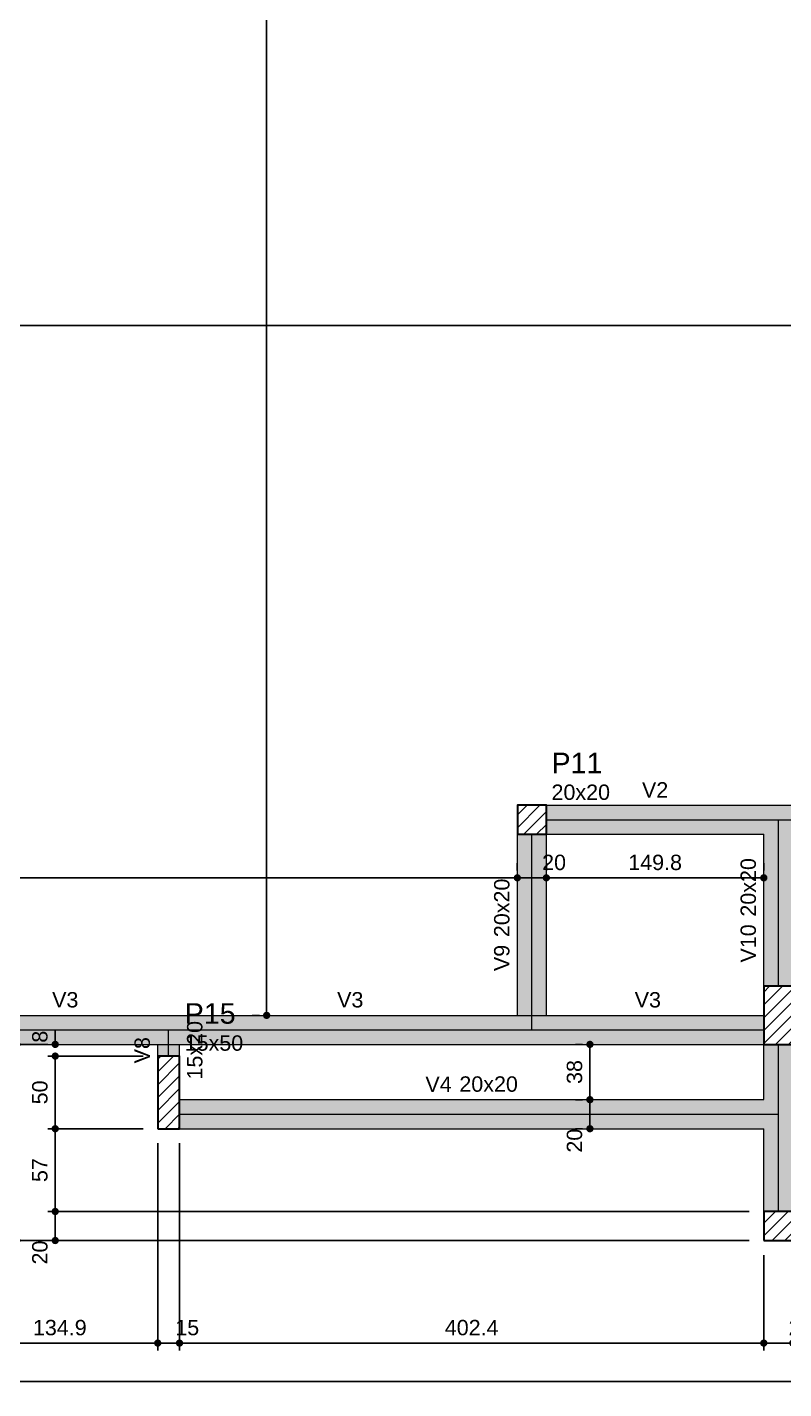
# Model space of a CAD drawing. Header units: millimetres. Extents: x 180 to 11148, y -1598 to 1045.
# Drawn here: x 901.29 to 911.71, y -6.84 to 11.91 of the extents above; entities that cross this region are included whole.
import ezdxf

# ---------------------------------------------------------------- set-up
doc = ezdxf.new("R2010")
doc.units = ezdxf.units.MM
doc.header["$MEASUREMENT"] = 0
for name, color, linetype, lineweight in [('FO-Cotas', 5, 'Continuous', 5), ('FO-Eixos', 5, 'Continuous', 5), ('FO-Hachura pilar que passa', 19, 'Continuous', 5), ('FO-Hachura viga', 43, 'Continuous', 5), ('FO-Pilares', 4, 'Continuous', 30), ('FO-Textos das vigas', 7, 'Continuous', 5), ('FO-Textos dos pilares', 7, 'Continuous', 5), ('FO-Vigas', 1, 'Continuous', 20)]:
    doc.layers.add(name, color=color, linetype=linetype, lineweight=lineweight)
doc.styles.add('Arial', font='arial.ttf')
doc.dimstyles.new('UM_50.000000', dxfattribs={"dimtxt": 0.18, "dimasz": 0.1, "dimexe": 0.1, "dimexo": 0.2, "dimgap": 0, "dimtad": 1, "dimtih": 1, "dimtoh": 1, "dimdec": 1, "dimlfac": 50, "dimzin": 0, "dimdsep": 46, "dimtxsty": 'Standard', "dimcen": 0.09, "dimdle": 0.1, "dimadec": 1, "dimazin": 2, "dimtfac": 1, "dimtdec": 4, "dimtofl": 0, "dimtmove": 0, "dimatfit": 3, "dimfxl": 1, "dimtolj": 1, "dimarcsym": 0})
pattern_1 = [(45, (888.43636, -2.09489), (-0.08838835, 0.08838835), [])]

# ---------------------------------------------------------------- blocks, each defined once
blk = doc.blocks.new('_Dot')
at = {"color": 0, "linetype": 'ByBlock', "lineweight": -2}
blk.add_line((-0.5, 0), (-1, 0), dxfattribs=at)
at = {"color": 0, "linetype": 'ByBlock', "const_width": 0.5}
blk.add_lwpolyline([(-0.25, 0, 1), (0.25, 0, 1)], format="xyb", close=True, dxfattribs=at)
blk = doc.blocks.new('*D375')
at = {"layer": 'Defpoints', "color": 0, "transparency": 16777216}
for p in [(900.385, -2.095), (903.083, -3.256), (903.083, -6.208)]:
    blk.add_point(p, dxfattribs=at)
at = {"layer": 'FO-Cotas', "color": 0, "lineweight": -2, "transparency": 16777216}
for p, q in [((900.385, -2.295), (900.385, -6.308)), ((903.083, -3.456), (903.083, -6.308)), ((900.485, -6.208), (902.983, -6.208))]:
    blk.add_line(p, q, dxfattribs=at)
at = {"layer": 'FO-Cotas', "color": 0, "lineweight": -2, "transparency": 16777216, "xscale": 0.1000000014901161, "yscale": 0.1000000014901161, "zscale": 0.1000000014901161, "rotation": 180}
blk.add_blockref('_Dot', (900.385, -6.208), dxfattribs=at)
at = {"layer": 'FO-Cotas', "color": 0, "lineweight": -2, "transparency": 16777216, "xscale": 0.1000000014901161, "yscale": 0.1000000014901161, "zscale": 0.1000000014901161}
blk.add_blockref('_Dot', (903.083, -6.208), dxfattribs=at)
at = {"layer": 'FO-Cotas', "transparency": 16777216, "insert": (901.734, -5.996), "char_height": 0.2118, "attachment_point": 5, "rotation": 0.0057, "style": 'Arial'}
blk.add_mtext('\\A1;134.9', dxfattribs=at)
blk = doc.blocks.new('*D376')
at = {"layer": 'Defpoints', "color": 0, "transparency": 16777216}
for p in [(903.083, -3.256), (903.383, -3.256), (903.383, -6.208)]:
    blk.add_point(p, dxfattribs=at)
at = {"layer": 'FO-Cotas', "color": 0, "lineweight": -2, "transparency": 16777216}
for p, q in [((903.083, -3.456), (903.083, -6.308)), ((903.383, -3.456), (903.383, -6.308)), ((903.183, -6.208), (903.283, -6.208))]:
    blk.add_line(p, q, dxfattribs=at)
at = {"layer": 'FO-Cotas', "color": 0, "lineweight": -2, "transparency": 16777216, "xscale": 0.1000000014901161, "yscale": 0.1000000014901161, "zscale": 0.1000000014901161, "rotation": 180}
blk.add_blockref('_Dot', (903.083, -6.208), dxfattribs=at)
at = {"layer": 'FO-Cotas', "color": 0, "lineweight": -2, "transparency": 16777216, "xscale": 0.1000000014901161, "yscale": 0.1000000014901161, "zscale": 0.1000000014901161}
blk.add_blockref('_Dot', (903.383, -6.208), dxfattribs=at)
at = {"layer": 'FO-Cotas', "transparency": 16777216, "insert": (903.489, -5.996), "char_height": 0.2118, "attachment_point": 5, "rotation": 0.0057, "style": 'Arial'}
blk.add_mtext('\\A1;15', dxfattribs=at)
blk = doc.blocks.new('*D377')
at = {"layer": 'Defpoints', "color": 0, "transparency": 16777216}
for p in [(903.383, -3.256), (911.431, -4.796), (911.431, -6.208)]:
    blk.add_point(p, dxfattribs=at)
at = {"layer": 'FO-Cotas', "color": 0, "lineweight": -2, "transparency": 16777216}
for p, q in [((903.383, -3.456), (903.383, -6.308)), ((911.431, -4.996), (911.431, -6.308)), ((903.483, -6.208), (911.331, -6.208))]:
    blk.add_line(p, q, dxfattribs=at)
at = {"layer": 'FO-Cotas', "color": 0, "lineweight": -2, "transparency": 16777216, "xscale": 0.1000000014901161, "yscale": 0.1000000014901161, "zscale": 0.1000000014901161, "rotation": 180}
blk.add_blockref('_Dot', (903.383, -6.208), dxfattribs=at)
at = {"layer": 'FO-Cotas', "color": 0, "lineweight": -2, "transparency": 16777216, "xscale": 0.1000000014901161, "yscale": 0.1000000014901161, "zscale": 0.1000000014901161}
blk.add_blockref('_Dot', (911.431, -6.208), dxfattribs=at)
at = {"layer": 'FO-Cotas', "transparency": 16777216, "insert": (907.407, -5.996), "char_height": 0.2118, "attachment_point": 5, "rotation": 0.0057, "style": 'Arial'}
blk.add_mtext('\\A1;402.4', dxfattribs=at)
blk = doc.blocks.new('*D378')
at = {"layer": 'Defpoints', "color": 0, "transparency": 16777216}
for p in [(911.431, -4.796), (911.831, -4.796), (911.831, -6.208)]:
    blk.add_point(p, dxfattribs=at)
at = {"layer": 'FO-Cotas', "color": 0, "lineweight": -2, "transparency": 16777216}
for p, q in [((911.431, -4.996), (911.431, -6.308)), ((911.831, -4.996), (911.831, -6.308)), ((911.531, -6.208), (911.731, -6.208))]:
    blk.add_line(p, q, dxfattribs=at)
at = {"layer": 'FO-Cotas', "color": 0, "lineweight": -2, "transparency": 16777216, "xscale": 0.1000000014901161, "yscale": 0.1000000014901161, "zscale": 0.1000000014901161, "rotation": 180}
blk.add_blockref('_Dot', (911.431, -6.208), dxfattribs=at)
at = {"layer": 'FO-Cotas', "color": 0, "lineweight": -2, "transparency": 16777216, "xscale": 0.1000000014901161, "yscale": 0.1000000014901161, "zscale": 0.1000000014901161}
blk.add_blockref('_Dot', (911.831, -6.208), dxfattribs=at)
at = {"layer": 'FO-Cotas', "transparency": 16777216, "insert": (911.937, -5.996), "char_height": 0.2118, "attachment_point": 5, "rotation": 0.0057, "style": 'Arial'}
blk.add_mtext('\\A1;20', dxfattribs=at)
blk = doc.blocks.new('*D389')
at = {"layer": 'Defpoints', "color": 0, "transparency": 16777216}
for p in [(943.032, 11.604), (888.436, -2.095), (943.032, -6.737)]:
    blk.add_point(p, dxfattribs=at)
at = {"layer": 'FO-Cotas', "color": 0, "lineweight": -2, "transparency": 16777216}
for p, q in [((943.032, 11.404), (943.032, -6.837)), ((888.436, -2.295), (888.436, -6.837)), ((888.536, -6.737), (942.932, -6.737))]:
    blk.add_line(p, q, dxfattribs=at)
at = {"layer": 'FO-Cotas', "color": 0, "lineweight": -2, "transparency": 16777216, "xscale": 0.1000000014901161, "yscale": 0.1000000014901161, "zscale": 0.1000000014901161, "rotation": 180}
blk.add_blockref('_Dot', (888.436, -6.737), dxfattribs=at)
at = {"layer": 'FO-Cotas', "color": 0, "lineweight": -2, "transparency": 16777216, "xscale": 0.1000000014901161, "yscale": 0.1000000014901161, "zscale": 0.1000000014901161}
blk.add_blockref('_Dot', (943.032, -6.737), dxfattribs=at)
at = {"layer": 'FO-Cotas', "transparency": 16777216, "insert": (915.734, -6.525), "char_height": 0.2118, "attachment_point": 5, "rotation": 0.0057, "style": 'Arial'}
blk.add_mtext('\\A1;2729.8', dxfattribs=at)
blk = doc.blocks.new('*D390')
at = {"layer": 'Defpoints', "color": 0, "transparency": 16777216}
for p in [(901.671, -4.396), (911.431, -4.396), (911.431, -4.796)]:
    blk.add_point(p, dxfattribs=at)
at = {"layer": 'FO-Cotas', "color": 0, "lineweight": -2, "transparency": 16777216}
for p, q in [((911.231, -4.396), (901.571, -4.396)), ((901.671, -4.696), (901.671, -4.496)), ((911.231, -4.796), (901.571, -4.796))]:
    blk.add_line(p, q, dxfattribs=at)
at = {"layer": 'FO-Cotas', "color": 0, "lineweight": -2, "transparency": 16777216, "xscale": 0.1000000014901161, "yscale": 0.1000000014901161, "zscale": 0.1000000014901161}
for p, rotation in [((901.671, -4.396), 90), ((901.671, -4.796), 270)]:
    blk.add_blockref('_Dot', p, dxfattribs=dict(at, rotation=rotation))
at = {"layer": 'FO-Cotas', "transparency": 16777216, "insert": (901.46, -4.961), "char_height": 0.2118, "attachment_point": 5, "rotation": 90, "style": 'Arial'}
blk.add_mtext('\\A1;20', dxfattribs=at)
blk = doc.blocks.new('*D391')
at = {"layer": 'Defpoints', "color": 0, "transparency": 16777216}
for p in [(901.671, -3.256), (903.083, -3.256), (911.431, -4.396)]:
    blk.add_point(p, dxfattribs=at)
at = {"layer": 'FO-Cotas', "color": 0, "lineweight": -2, "transparency": 16777216}
for p, q in [((902.883, -3.256), (901.571, -3.256)), ((901.671, -4.296), (901.671, -3.356)), ((911.231, -4.396), (901.571, -4.396))]:
    blk.add_line(p, q, dxfattribs=at)
at = {"layer": 'FO-Cotas', "color": 0, "lineweight": -2, "transparency": 16777216, "xscale": 0.1000000014901161, "yscale": 0.1000000014901161, "zscale": 0.1000000014901161}
for p, rotation in [((901.671, -3.256), 90), ((901.671, -4.396), 270)]:
    blk.add_blockref('_Dot', p, dxfattribs=dict(at, rotation=rotation))
at = {"layer": 'FO-Cotas', "transparency": 16777216, "insert": (901.46, -3.826), "char_height": 0.2118, "attachment_point": 5, "rotation": 90, "style": 'Arial'}
blk.add_mtext('\\A1;57', dxfattribs=at)
blk = doc.blocks.new('*D392')
at = {"layer": 'Defpoints', "color": 0, "transparency": 16777216}
for p in [(901.671, -2.256), (903.083, -2.256), (903.083, -3.256)]:
    blk.add_point(p, dxfattribs=at)
at = {"layer": 'FO-Cotas', "color": 0, "lineweight": -2, "transparency": 16777216}
for p, q in [((902.883, -2.256), (901.571, -2.256)), ((901.671, -3.156), (901.671, -2.356)), ((902.883, -3.256), (901.571, -3.256))]:
    blk.add_line(p, q, dxfattribs=at)
at = {"layer": 'FO-Cotas', "color": 0, "lineweight": -2, "transparency": 16777216, "xscale": 0.1000000014901161, "yscale": 0.1000000014901161, "zscale": 0.1000000014901161}
for p, rotation in [((901.671, -2.256), 90), ((901.671, -3.256), 270)]:
    blk.add_blockref('_Dot', p, dxfattribs=dict(at, rotation=rotation))
at = {"layer": 'FO-Cotas', "transparency": 16777216, "insert": (901.46, -2.756), "char_height": 0.2118, "attachment_point": 5, "rotation": 90, "style": 'Arial'}
blk.add_mtext('\\A1;50', dxfattribs=at)
blk = doc.blocks.new('*D393')
at = {"layer": 'Defpoints', "color": 0, "transparency": 16777216}
for p in [(901.671, -2.095), (901.671, -2.095), (903.083, -2.256)]:
    blk.add_point(p, dxfattribs=at)
at = {"layer": 'FO-Cotas', "color": 0, "lineweight": -2, "transparency": 16777216}
for p, q in [((901.671, -1.995), (901.671, -1.895)), ((901.471, -2.095), (901.571, -2.095)), ((902.883, -2.256), (901.571, -2.256)), ((901.671, -2.356), (901.671, -2.456))]:
    blk.add_line(p, q, dxfattribs=at)
at = {"layer": 'FO-Cotas', "color": 0, "lineweight": -2, "transparency": 16777216, "xscale": 0.1000000014901161, "yscale": 0.1000000014901161, "zscale": 0.1000000014901161}
for p, rotation in [((901.671, -2.095), 270), ((901.671, -2.256), 90)]:
    blk.add_blockref('_Dot', p, dxfattribs=dict(at, rotation=rotation))
at = {"layer": 'FO-Cotas', "transparency": 16777216, "insert": (901.46, -1.989), "char_height": 0.2118, "attachment_point": 5, "rotation": 90, "style": 'Arial'}
blk.add_mtext('\\A1;8', dxfattribs=at)
blk = doc.blocks.new('*D401')
at = {"layer": 'Defpoints', "color": 0, "transparency": 16777216}
for p in [(901.142, -2.095), (901.671, -2.095), (911.431, -4.796)]:
    blk.add_point(p, dxfattribs=at)
at = {"layer": 'FO-Cotas', "color": 0, "lineweight": -2, "transparency": 16777216}
for p, q in [((901.471, -2.095), (901.042, -2.095)), ((901.142, -4.696), (901.142, -2.195)), ((911.231, -4.796), (901.042, -4.796))]:
    blk.add_line(p, q, dxfattribs=at)
at = {"layer": 'FO-Cotas', "color": 0, "lineweight": -2, "transparency": 16777216, "xscale": 0.1000000014901161, "yscale": 0.1000000014901161, "zscale": 0.1000000014901161}
for p, rotation in [((901.142, -2.095), 90), ((901.142, -4.796), 270)]:
    blk.add_blockref('_Dot', p, dxfattribs=dict(at, rotation=rotation))
at = {"layer": 'FO-Cotas', "transparency": 16777216, "insert": (900.93, -3.445), "char_height": 0.2118, "attachment_point": 5, "rotation": 90, "style": 'Arial'}
blk.add_mtext('\\A1;135', dxfattribs=at)
blk = doc.blocks.new('*D417')
at = {"layer": 'Defpoints', "color": 0, "transparency": 16777216}
for p in [(888.836, 0.199), (908.036, 0.199), (908.036, 0.199)]:
    blk.add_point(p, dxfattribs=at)
at = {"layer": 'FO-Cotas', "color": 0, "lineweight": -2, "transparency": 16777216}
for p, q in [((888.836, 0.399), (888.836, 0.299)), ((908.036, 0.399), (908.036, 0.299)), ((888.936, 0.199), (907.936, 0.199))]:
    blk.add_line(p, q, dxfattribs=at)
at = {"layer": 'FO-Cotas', "color": 0, "lineweight": -2, "transparency": 16777216, "xscale": 0.1000000014901161, "yscale": 0.1000000014901161, "zscale": 0.1000000014901161, "rotation": 180}
blk.add_blockref('_Dot', (888.836, 0.199), dxfattribs=at)
at = {"layer": 'FO-Cotas', "color": 0, "lineweight": -2, "transparency": 16777216, "xscale": 0.1000000014901161, "yscale": 0.1000000014901161, "zscale": 0.1000000014901161}
blk.add_blockref('_Dot', (908.036, 0.199), dxfattribs=at)
at = {"layer": 'FO-Cotas', "transparency": 16777216, "insert": (898.436, 0.41), "char_height": 0.2118, "attachment_point": 5, "rotation": 0.0057, "style": 'Arial'}
blk.add_mtext('\\A1;960', dxfattribs=at)
blk = doc.blocks.new('*D418')
at = {"layer": 'Defpoints', "color": 0, "transparency": 16777216}
for p in [(908.036, 0.199), (908.436, 0.199), (908.436, 0.199)]:
    blk.add_point(p, dxfattribs=at)
at = {"layer": 'FO-Cotas', "color": 0, "lineweight": -2, "transparency": 16777216}
for p, q in [((908.036, 0.399), (908.036, 0.299)), ((908.436, 0.399), (908.436, 0.299)), ((908.136, 0.199), (908.336, 0.199))]:
    blk.add_line(p, q, dxfattribs=at)
at = {"layer": 'FO-Cotas', "color": 0, "lineweight": -2, "transparency": 16777216, "xscale": 0.1000000014901161, "yscale": 0.1000000014901161, "zscale": 0.1000000014901161, "rotation": 180}
blk.add_blockref('_Dot', (908.036, 0.199), dxfattribs=at)
at = {"layer": 'FO-Cotas', "color": 0, "lineweight": -2, "transparency": 16777216, "xscale": 0.1000000014901161, "yscale": 0.1000000014901161, "zscale": 0.1000000014901161}
blk.add_blockref('_Dot', (908.436, 0.199), dxfattribs=at)
at = {"layer": 'FO-Cotas', "transparency": 16777216, "insert": (908.542, 0.41), "char_height": 0.2118, "attachment_point": 5, "rotation": 0.0057, "style": 'Arial'}
blk.add_mtext('\\A1;20', dxfattribs=at)
blk = doc.blocks.new('*D419')
at = {"layer": 'Defpoints', "color": 0, "transparency": 16777216}
for p in [(908.436, 0.199), (911.431, 0.199), (911.431, 0.199)]:
    blk.add_point(p, dxfattribs=at)
at = {"layer": 'FO-Cotas', "color": 0, "lineweight": -2, "transparency": 16777216}
for p, q in [((908.436, 0.399), (908.436, 0.299)), ((911.431, 0.399), (911.431, 0.299)), ((908.536, 0.199), (911.331, 0.199))]:
    blk.add_line(p, q, dxfattribs=at)
at = {"layer": 'FO-Cotas', "color": 0, "lineweight": -2, "transparency": 16777216, "xscale": 0.1000000014901161, "yscale": 0.1000000014901161, "zscale": 0.1000000014901161, "rotation": 180}
blk.add_blockref('_Dot', (908.436, 0.199), dxfattribs=at)
at = {"layer": 'FO-Cotas', "color": 0, "lineweight": -2, "transparency": 16777216, "xscale": 0.1000000014901161, "yscale": 0.1000000014901161, "zscale": 0.1000000014901161}
blk.add_blockref('_Dot', (911.431, 0.199), dxfattribs=at)
at = {"layer": 'FO-Cotas', "transparency": 16777216, "insert": (909.934, 0.41), "char_height": 0.2118, "attachment_point": 5, "rotation": 0.0057, "style": 'Arial'}
blk.add_mtext('\\A1;149.8', dxfattribs=at)
blk = doc.blocks.new('*D424')
at = {"layer": 'Defpoints', "color": 0, "transparency": 16777216}
for p in [(888.836, 7.804), (942.631, 7.804), (942.631, 7.804)]:
    blk.add_point(p, dxfattribs=at)
at = {"layer": 'FO-Cotas', "color": 0, "lineweight": -2, "transparency": 16777216}
for p, q in [((888.836, 8.004), (888.836, 7.904)), ((942.631, 8.004), (942.631, 7.904)), ((888.936, 7.804), (942.531, 7.804))]:
    blk.add_line(p, q, dxfattribs=at)
at = {"layer": 'FO-Cotas', "color": 0, "lineweight": -2, "transparency": 16777216, "xscale": 0.1000000014901161, "yscale": 0.1000000014901161, "zscale": 0.1000000014901161, "rotation": 180}
blk.add_blockref('_Dot', (888.836, 7.804), dxfattribs=at)
at = {"layer": 'FO-Cotas', "color": 0, "lineweight": -2, "transparency": 16777216, "xscale": 0.1000000014901161, "yscale": 0.1000000014901161, "zscale": 0.1000000014901161}
blk.add_blockref('_Dot', (942.631, 7.804), dxfattribs=at)
at = {"layer": 'FO-Cotas', "transparency": 16777216, "insert": (915.734, 8.016), "char_height": 0.2118, "attachment_point": 5, "rotation": 0.0057, "style": 'Arial'}
blk.add_mtext('\\A1;2689.8', dxfattribs=at)
blk = doc.blocks.new('*D434')
at = {"layer": 'Defpoints', "color": 0, "transparency": 16777216}
for p in [(904.583, 37.103), (904.583, 37.103), (904.583, -1.695)]:
    blk.add_point(p, dxfattribs=at)
at = {"layer": 'FO-Cotas', "color": 0, "lineweight": -2, "transparency": 16777216}
for p, q in [((904.383, 37.103), (904.483, 37.103)), ((904.583, -1.595), (904.583, 37.003)), ((904.383, -1.695), (904.483, -1.695))]:
    blk.add_line(p, q, dxfattribs=at)
at = {"layer": 'FO-Cotas', "color": 0, "lineweight": -2, "transparency": 16777216, "xscale": 0.1000000014901161, "yscale": 0.1000000014901161, "zscale": 0.1000000014901161}
for p, rotation in [((904.583, 37.103), 90), ((904.583, -1.695), 270)]:
    blk.add_blockref('_Dot', p, dxfattribs=dict(at, rotation=rotation))
at = {"layer": 'FO-Cotas', "transparency": 16777216, "insert": (904.372, 17.704), "char_height": 0.2118, "attachment_point": 5, "rotation": 90, "style": 'Arial'}
blk.add_mtext('\\A1;1939.9', dxfattribs=at)
blk = doc.blocks.new('*D435')
at = {"layer": 'Defpoints', "color": 0, "transparency": 16777216}
for p in [(909.036, -2.856), (909.036, -2.856), (909.036, -3.256)]:
    blk.add_point(p, dxfattribs=at)
at = {"layer": 'FO-Cotas', "color": 0, "lineweight": -2, "transparency": 16777216}
for p, q in [((908.836, -2.856), (908.936, -2.856)), ((909.036, -3.156), (909.036, -2.956)), ((908.836, -3.256), (908.936, -3.256))]:
    blk.add_line(p, q, dxfattribs=at)
at = {"layer": 'FO-Cotas', "color": 0, "lineweight": -2, "transparency": 16777216, "xscale": 0.1000000014901161, "yscale": 0.1000000014901161, "zscale": 0.1000000014901161}
for p, rotation in [((909.036, -2.856), 90), ((909.036, -3.256), 270)]:
    blk.add_blockref('_Dot', p, dxfattribs=dict(at, rotation=rotation))
at = {"layer": 'FO-Cotas', "transparency": 16777216, "insert": (908.824, -3.421), "char_height": 0.2118, "attachment_point": 5, "rotation": 90, "style": 'Arial'}
blk.add_mtext('\\A1;20', dxfattribs=at)
blk = doc.blocks.new('*D436')
at = {"layer": 'Defpoints', "color": 0, "transparency": 16777216}
for p in [(909.036, -2.095), (909.036, -2.095), (909.036, -2.856)]:
    blk.add_point(p, dxfattribs=at)
at = {"layer": 'FO-Cotas', "color": 0, "lineweight": -2, "transparency": 16777216}
for p, q in [((908.836, -2.095), (908.936, -2.095)), ((909.036, -2.756), (909.036, -2.195)), ((908.836, -2.856), (908.936, -2.856))]:
    blk.add_line(p, q, dxfattribs=at)
at = {"layer": 'FO-Cotas', "color": 0, "lineweight": -2, "transparency": 16777216, "xscale": 0.1000000014901161, "yscale": 0.1000000014901161, "zscale": 0.1000000014901161}
for p, rotation in [((909.036, -2.095), 90), ((909.036, -2.856), 270)]:
    blk.add_blockref('_Dot', p, dxfattribs=dict(at, rotation=rotation))
at = {"layer": 'FO-Cotas', "transparency": 16777216, "insert": (908.824, -2.475), "char_height": 0.2118, "attachment_point": 5, "rotation": 90, "style": 'Arial'}
blk.add_mtext('\\A1;38', dxfattribs=at)

msp = doc.modelspace()

# ---------------------------------------------------------------- hatches: boundary and pattern name
at = {"layer": 'FO-Hachura pilar que passa', "linetype": 'Continuous'}
h = msp.add_hatch(dxfattribs=at)
h.set_pattern_fill('ANSI31', color=256, style=0)
h.set_pattern_definition(pattern_1)
h.paths.add_polyline_path([(908.0362, 0.7985), (908.2362, 0.7985), (908.4362, 0.7985), (908.4362, 0.9985), (908.4362, 1.1985), (908.2362, 1.1985), (908.0362, 1.1985), (908.0362, 0.9985)])
h = msp.add_hatch(dxfattribs=at)
h.set_pattern_fill('ANSI31', color=256, style=0)
h.set_pattern_definition(pattern_1)
h.paths.add_polyline_path([(911.4312, -2.0949), (911.6312, -2.0949), (911.8312, -2.0949), (911.8312, -1.6949), (911.8312, -1.2949), (911.6312, -1.2949), (911.4312, -1.2949), (911.4312, -1.6949)])
h = msp.add_hatch(dxfattribs=at)
h.set_pattern_fill('ANSI31', color=256, style=0)
h.set_pattern_definition(pattern_1)
h.paths.add_polyline_path([(903.0834, -3.2557), (903.2334, -3.2557), (903.3834, -3.2557), (903.3834, -2.7557), (903.3834, -2.2557), (903.2334, -2.2557), (903.0834, -2.2557), (903.0834, -2.7557)])
h = msp.add_hatch(dxfattribs=at)
h.set_pattern_fill('ANSI31', color=256, style=0)
h.set_pattern_definition(pattern_1)
h.paths.add_polyline_path([(911.4312, -4.7957), (911.6312, -4.7957), (911.8312, -4.7957), (911.8312, -4.5957), (911.8312, -4.3957), (911.6312, -4.3957), (911.4312, -4.3957), (911.4312, -4.5957)])
at = {"layer": 'FO-Hachura viga', "linetype": 'Continuous'}
for points in [[(911.6312, 0.9985), (911.6312, 0.9985), (911.6312, 1.1985), (908.4362, 1.1985), (908.4362, 0.7985), (911.4312, 0.7985), (911.6312, 0.9985)], [(916.6326, 0.9985), (916.6326, 0.9985), (916.6326, 1.1985), (911.6312, 1.1985), (911.6312, 0.9985), (911.8314, 0.7985), (916.4326, 0.7985), (916.6326, 0.9985)], [(911.8314, 0.7985), (911.8314, 0.7985), (911.6312, 0.9985), (911.4312, 0.7985), (911.4312, -1.2949), (911.8314, -1.2949), (911.8314, 0.7985)], [(908.4364, -1.6949), (908.4364, -1.6949), (908.4364, 0.7985), (908.0362, 0.7985), (908.0362, -1.6949), (908.2362, -1.8949), (908.4364, -1.6949)], [(903.2334, -1.6949), (903.2334, -1.6949), (900.3846, -1.6949), (900.3846, -2.0949), (903.2334, -2.0949), (903.2334, -1.6949)], [(908.2362, -1.6949), (908.2362, -1.6949), (903.2334, -1.6949), (903.2334, -2.0949), (908.2362, -2.0949), (908.2362, -1.6949)], [(911.4312, -1.6949), (911.4312, -1.6949), (908.2362, -1.6949), (908.2362, -2.0949), (911.4312, -2.0949), (911.4312, -1.6949)], [(903.3834, -2.0949), (903.3834, -2.0949), (903.2334, -1.8949), (903.0836, -2.0949), (903.0836, -2.2557), (903.3834, -2.2557), (903.3834, -2.0949)], [(911.8312, -2.0949), (911.8312, -2.0949), (911.4312, -2.0949), (911.4312, -2.8557), (911.6312, -3.0557), (911.8312, -3.0557), (911.8312, -2.0949)], [(911.6312, -3.0557), (911.6312, -3.0557), (911.4312, -2.8557), (903.3834, -2.8557), (903.3834, -3.2557), (911.4312, -3.2557), (911.6312, -3.0557)], [(911.8312, -3.0557), (911.8312, -3.0557), (911.6312, -3.0557), (911.4312, -3.2557), (911.4312, -4.3957), (911.8312, -4.3957), (911.8312, -3.0557)]]:
    msp.add_hatch(color=256, dxfattribs=at).paths.add_polyline_path(points)

# ---------------------------------------------------------------- linework, layer by layer
at = {"layer": 'FO-Eixos'}
for p, q in [((908.4362, 0.9985), (911.6312, 0.9985)), ((911.6312, 0.9985), (916.6328, 0.9985)), ((911.6312, -1.2949), (911.6312, 0.9985)), ((908.2362, -1.8949), (908.2362, 0.7985)), ((900.3846, -1.8949), (903.2334, -1.8949)), ((903.2334, -1.8949), (908.2362, -1.8949)), ((903.2334, -2.2557), (903.2334, -1.8949)), ((908.2362, -1.8949), (911.4312, -1.8949)), ((911.6312, -3.0557), (911.6312, -2.0949)), ((903.3834, -3.0557), (911.6312, -3.0557)), ((911.6312, -4.3957), (911.6312, -3.0557))]:
    msp.add_line(p, q, dxfattribs=at)
at = {"layer": 'FO-Pilares'}
for points in [[(908.0362, 0.7985), (908.2362, 0.7985), (908.4362, 0.7985), (908.4362, 0.9985), (908.4362, 1.1985), (908.2362, 1.1985), (908.0362, 1.1985), (908.0362, 0.9985), (908.0362, 0.7985)], [(911.4312, -2.0949), (911.6312, -2.0949), (911.8312, -2.0949), (911.8312, -1.6949), (911.8312, -1.2949), (911.6312, -1.2949), (911.4312, -1.2949), (911.4312, -1.6949), (911.4312, -2.0949)], [(903.0834, -3.2557), (903.2334, -3.2557), (903.3834, -3.2557), (903.3834, -2.7557), (903.3834, -2.2557), (903.2334, -2.2557), (903.0834, -2.2557), (903.0834, -2.7557), (903.0834, -3.2557)], [(911.4312, -4.7957), (911.6312, -4.7957), (911.8312, -4.7957), (911.8312, -4.5957), (911.8312, -4.3957), (911.6312, -4.3957), (911.4312, -4.3957), (911.4312, -4.5957), (911.4312, -4.7957)]]:
    msp.add_lwpolyline(points, close=True, dxfattribs=at)
at = {"layer": 'FO-Vigas'}
for p, q in [((908.4362, 1.1985), (911.6312, 1.1985)), ((911.6312, 1.1985), (916.6328, 1.1985)), ((908.0362, -1.6949), (908.0362, 0.7985)), ((908.4362, 0.7985), (911.4312, 0.7985)), ((908.4362, -1.6949), (908.4362, 0.7985)), ((911.4312, -1.2949), (911.4312, 0.7985)), ((900.3846, -1.6949), (903.2334, -1.6949)), ((903.2334, -1.6949), (908.2362, -1.6949)), ((908.2362, -1.6949), (911.4312, -1.6949)), ((900.3846, -2.0949), (903.2334, -2.0949)), ((903.0834, -2.2557), (903.0834, -2.0949)), ((903.2334, -2.0949), (908.2362, -2.0949)), ((903.3834, -2.2557), (903.3834, -2.0949)), ((908.2362, -2.0949), (911.4312, -2.0949)), ((911.4312, -2.8557), (911.4312, -2.0949)), ((903.3834, -2.8557), (911.4312, -2.8557)), ((903.3834, -3.2557), (911.4312, -3.2557)), ((911.4312, -4.3957), (911.4312, -3.2557))]:
    msp.add_line(p, q, dxfattribs=at)

# ---------------------------------------------------------------- texts
at = {"layer": 'FO-Textos das vigas', "char_height": 0.2118, "line_spacing_factor": 0.798, "style": 'Arial'}
for s, insert, width, attachment_point in [('V2', (909.9337, 1.3044), 0.726323, 8), ('V3', (901.809, -1.589), 0.726323, 8), ('V3', (905.7348, -1.589), 0.726323, 8), ('V3', (909.8337, -1.589), 0.726323, 8), ('V4', (907.1316, -2.7498), 0.726323, 9), ('20x20', (907.2375, -2.7498), 1.611801, 7)]:
    msp.add_mtext(s, dxfattribs=dict(at, insert=insert, width=width, attachment_point=attachment_point))
at = {"layer": 'FO-Textos das vigas', "char_height": 0.2118, "rotation": 90, "line_spacing_factor": 0.798, "style": 'Arial'}
for s, insert, width, attachment_point in [('20x20', (911.3253, -0.3354), 1.611801, 7), ('20x20', (907.9303, -0.6179), 1.611801, 7), ('V10', (911.3253, -0.4413), 1.056207, 9), ('V9', (907.9303, -0.7238), 0.726323, 9), ('15x20', (903.7011, -2.1753), 1.611801, 8), ('V8', (902.9775, -2.1753), 0.726323, 8)]:
    msp.add_mtext(s, dxfattribs=dict(at, insert=insert, width=width, attachment_point=attachment_point))
at = {"layer": 'FO-Textos dos pilares', "attachment_point": 7, "line_spacing_factor": 0.798, "style": 'Arial'}
for s, insert, char_height, width in [('P11', (908.5068, 1.6398), 0.2824, 1.397921), ('20x20', (908.5068, 1.2691), 0.2118, 1.611801), ('P15', (903.454, -1.8144), 0.2824, 1.397921), ('15x50', (903.454, -2.1851), 0.2118, 1.611801)]:
    msp.add_mtext(s, dxfattribs=dict(at, insert=insert, char_height=char_height, width=width))

# ---------------------------------------------------------------- dimensions: what is measured, and where the dimension line sits
at = {"layer": 'FO-Cotas'}
for base, p1, p2, picture, middle in [((904.5834, 37.1025), (904.5834, -1.6949), (904.5834, 37.1025), '*D434', (904.3716, 17.7038)), ((901.1419, -2.0949), (911.4312, -4.7957), (901.6714, -2.0949), '*D401', (900.9301, -3.4453)), ((901.6714, -2.0949), (903.0834, -2.2557), (901.6714, -2.0949), '*D393', (901.4596, -1.989)), ((909.0362, -2.0949), (909.0362, -2.8557), (909.0362, -2.0949), '*D436', (908.8244, -2.4753)), ((901.6714, -2.2557), (903.0834, -3.2557), (903.0834, -2.2557), '*D392', (901.4596, -2.7557)), ((909.0362, -2.8557), (909.0362, -3.2557), (909.0362, -2.8557), '*D435', (908.8244, -3.4207)), ((901.6714, -3.2557), (911.4312, -4.3957), (903.0834, -3.2557), '*D391', (901.4596, -3.8257)), ((901.6714, -4.3957), (911.4312, -4.7957), (911.4312, -4.3957), '*D390', (901.4596, -4.9607))]:
    dim = msp.add_linear_dim(base=base, p1=p1, p2=p2, angle=90, dimstyle='UM_50.000000', override={"dimtxt": 0.2118, "dimasz": 0.1, "dimexe": 0.1, "dimexo": 0.2, "dimtad": 1, "dimtih": 0, "dimtoh": 0, "dimdec": 1, "dimlfac": 50, "dimzin": 8, "dimtxsty": 'Arial', "dimblk": 'Dot', "dimblk1": 'Dot', "dimblk2": 'Dot', "dimsah": 1, "dimdle": 0.1, "dimse1": 0, "dimse2": 0, "dimclrt": 256, "dimadec": 1, "dimazin": 3, "dimtmove": 2, "dimldrblk": 'Dot'}, dxfattribs=at)
    dim.commit()
    dim.dimension.update_dxf_attribs({"geometry": picture, "text_midpoint": middle, "dimtype": 160, "text_rotation": 90})
for base, p1, p2, picture, middle, turn in [((943.0322, -6.7372), (888.4364, -2.0949), (943.0322, 11.6037), '*D389', (915.7343, -6.5254), 0.00573), ((942.6315, 7.8037), (888.8364, 7.8037), (942.6315, 7.8037), '*D424', (915.7339, 8.0155), 0.00573), ((908.0362, 0.1985), (888.8364, 0.1985), (908.0362, 0.1985), '*D417', (898.4363, 0.4103), 0.00573), ((908.4362, 0.1985), (908.0362, 0.1985), (908.4362, 0.1985), '*D418', (908.5421, 0.4103), 0.00573), ((911.4311586407, 0.1985107992), (908.4361586407, 0.1985107992), (911.4311586407, 0.1985107992), '*D419', (909.9336586407, 0.4103107933), 0.005729578), ((903.0834, -6.2077), (900.3846, -2.0949), (903.0834, -3.2557), '*D375', (901.734, -5.9959), 0.00573), ((903.3834, -6.2077), (903.0834, -3.2557), (903.3834, -3.2557), '*D376', (903.4893, -5.9959), 0.00573), ((911.4312, -6.2077), (903.3834, -3.2557), (911.4312, -4.7957), '*D377', (907.4073, -5.9959), 0.00573), ((911.8312, -6.2077), (911.4312, -4.7957), (911.8312, -4.7957), '*D378', (911.9371, -5.9959), 0.00573)]:
    dim = msp.add_linear_dim(base=base, p1=p1, p2=p2, dimstyle='UM_50.000000', override={"dimtxt": 0.2118, "dimasz": 0.1, "dimexe": 0.1, "dimexo": 0.2, "dimtad": 1, "dimtih": 0, "dimtoh": 0, "dimdec": 1, "dimlfac": 50, "dimzin": 8, "dimtxsty": 'Arial', "dimblk": 'Dot', "dimblk1": 'Dot', "dimblk2": 'Dot', "dimsah": 1, "dimdle": 0.1, "dimse1": 0, "dimse2": 0, "dimclrt": 256, "dimadec": 1, "dimazin": 3, "dimtmove": 2, "dimldrblk": 'Dot'}, dxfattribs=at)
    dim.commit()
    dim.dimension.update_dxf_attribs({"geometry": picture, "text_midpoint": middle, "dimtype": 160, "text_rotation": turn})

doc.saveas('drawing.dxf')
